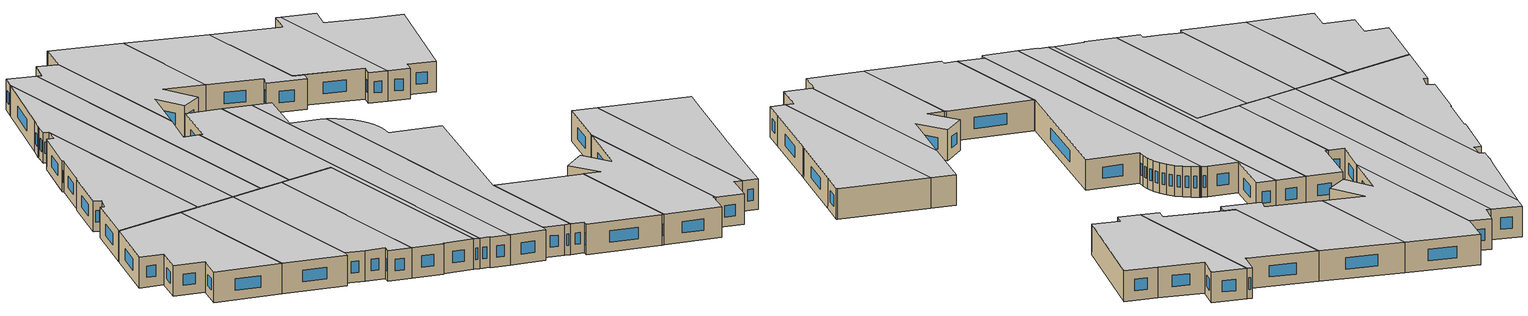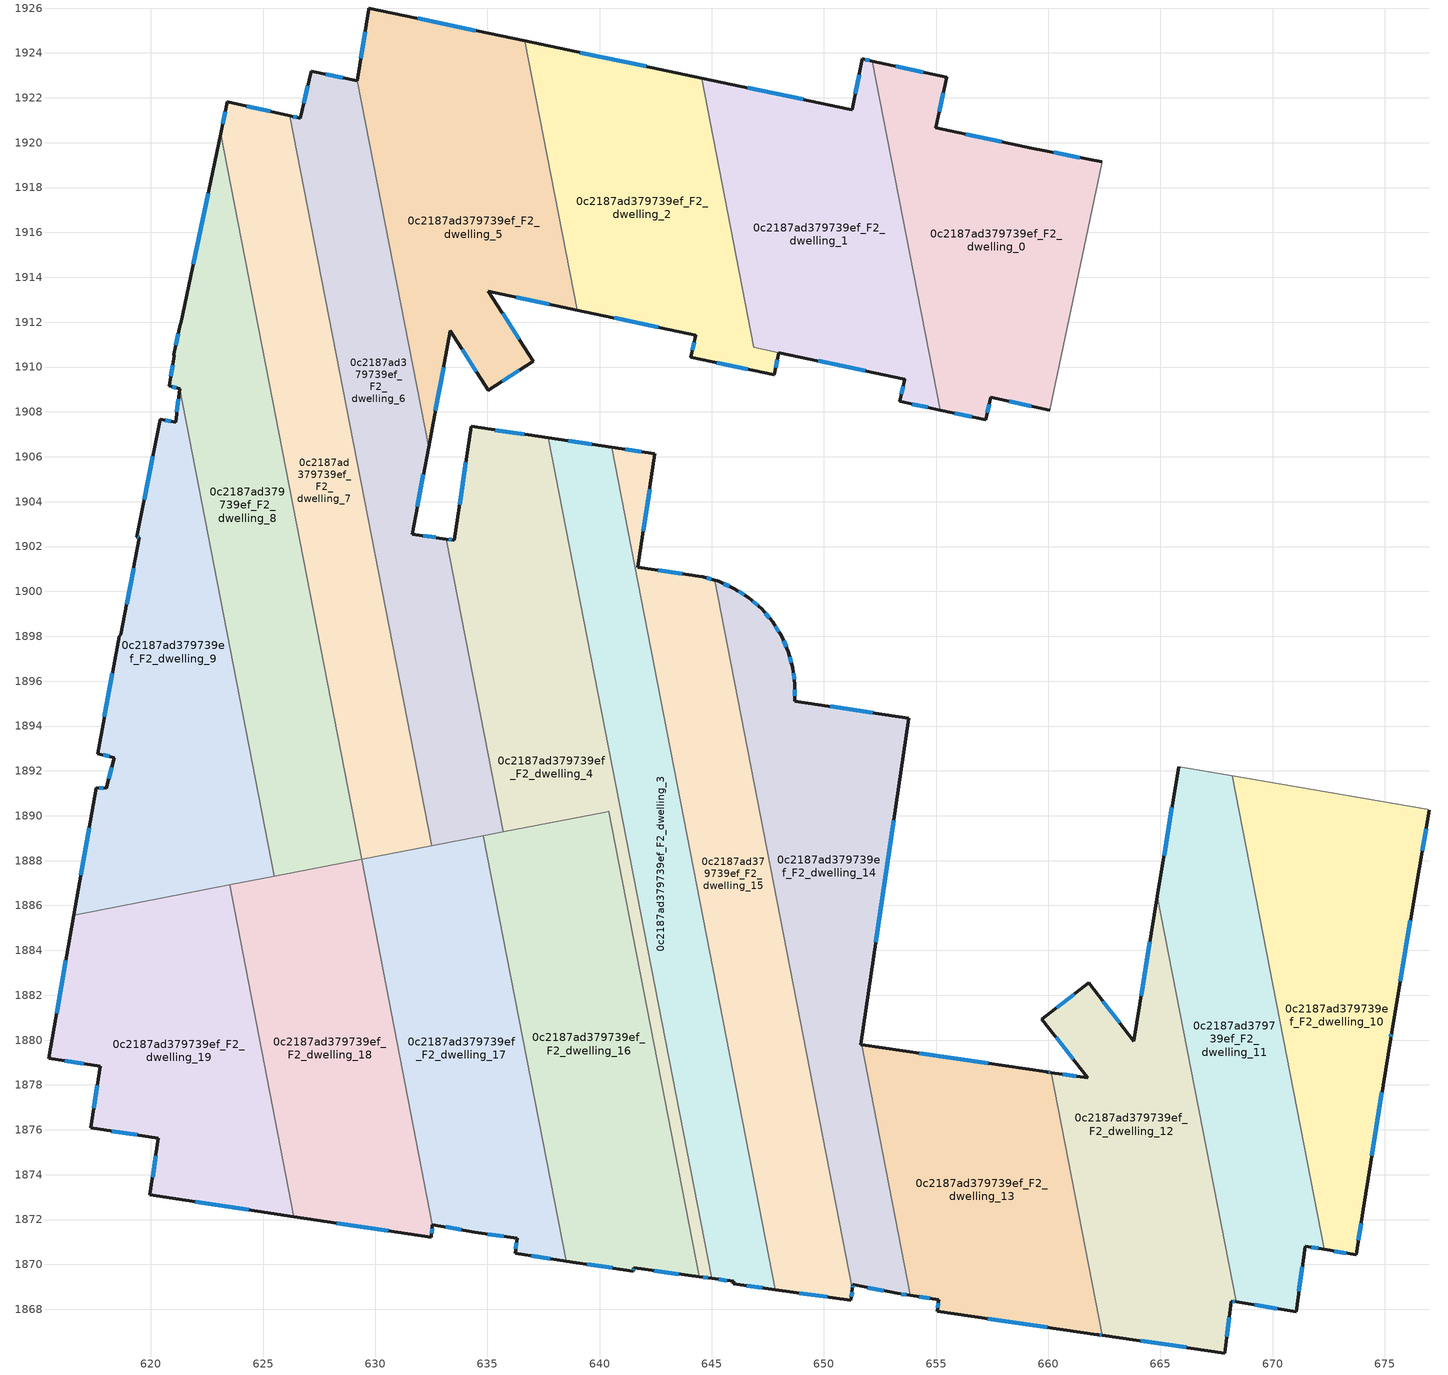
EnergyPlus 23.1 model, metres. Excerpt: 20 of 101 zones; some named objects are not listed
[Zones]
0c2187ad379739ef_F2_dwelling_0
 floor to 0c2187ad379739ef_F1_dwelling_0 (EU_floor_Construction): 662.39,1919.15 662.38,1919.07 660.07,1908.08 657.42,1908.65 657.22,1907.65 655.18,1908.08 652.16,1923.64 655.46,1922.93 654.99,1920.66 659.26,1919.76 z6
 wall outside (EU_wall_Construction): 655.18,1908.08 657.22,1907.65 657.42,1908.65 660.07,1908.08 / 662.39,1919.15 659.26,1919.76 654.99,1920.66 655.46,1922.93 652.16,1923.64 z6:9
 wall adiabatic (EU_wall_Construction): 660.07,1908.08 662.38,1919.07 662.39,1919.15 z6:9
 wall to 0c2187ad379739ef_F2_dwelling_1 (EU_wall_Construction): 652.16,1923.64 655.18,1908.08 z6:9
 window (EU_Window_Construction): 658.25,1908.47 659.24,1908.26 / 657.29,1907.96 657.36,1908.33 / 655.82,1907.95 656.58,1907.79 / 654.43,1923.15 653.2,1923.42 / 655.14,1921.37 655.32,1922.22 / 657.92,1920.04 656.33,1920.38 / 661.41,1919.34 660.24,1919.57 z6.94:8.06
 ceiling to 0c2187ad379739ef_F3_dwelling_0 (EU_floor_Construction): 660.07,1908.08 662.38,1919.07 662.39,1919.15 659.26,1919.76 654.99,1920.66 655.46,1922.93 652.16,1923.64 655.18,1908.08 657.22,1907.65 657.42,1908.65 z9
0c2187ad379739ef_F2_dwelling_1
 floor to 0c2187ad379739ef_F1_dwelling_1 (EU_floor_Construction): 652.16,1923.64 655.18,1908.08 653.38,1908.47 653.59,1909.46 646.88,1910.88 644.55,1922.88 651.14,1921.49 651.25,1921.47 651.26,1921.49 651.71,1923.74 z6
 wall outside (EU_wall_Construction): 647.99,1910.64 653.59,1909.46 653.38,1908.47 655.18,1908.08 / 652.16,1923.64 651.71,1923.74 651.26,1921.49 651.25,1921.47 651.14,1921.49 644.55,1922.88 z6:9
 wall to 0c2187ad379739ef_F2_dwelling_2 (EU_wall_Construction): 646.88,1910.87 647.98,1910.64 / 644.55,1922.88 646.88,1910.88 z6:9
 window (EU_Window_Construction): 653.52,1909.15 653.44,1908.78 / 649.74,1910.27 651.83,1909.83 / 649.07,1921.93 646.61,1922.45 / 651.57,1923.03 651.4,1922.19 / 652.02,1923.67 651.85,1923.71 / 653.94,1908.35 654.62,1908.2 z6.94:8.06
 ceiling to 0c2187ad379739ef_F3_dwelling_1 (EU_floor_Construction): 655.18,1908.08 652.16,1923.64 651.71,1923.74 651.26,1921.49 651.25,1921.47 651.14,1921.49 644.55,1922.88 646.88,1910.88 653.59,1909.46 653.38,1908.47 z9
0c2187ad379739ef_F2_dwelling_10
 floor to 0c2187ad379739ef_F1_dwelling_10 (EU_floor_Construction): 676.88,1890.3 676.98,1890.24 676.53,1887.63 675.3,1880.34 675.25,1880.06 674.04,1872.47 673.73,1870.43 672.3,1870.67 668.2,1891.78 z6
 wall outside (EU_wall_Construction): 672.3,1870.67 673.73,1870.43 674.04,1872.47 675.25,1880.06 675.3,1880.34 676.53,1887.63 676.98,1890.24 z6:9
 wall to 0c2187ad379739ef_F2_dwelling_11 (EU_wall_Construction): 668.2,1891.78 672.3,1870.67 z6:9
 wall adiabatic (EU_wall_Construction): 676.98,1890.24 676.88,1890.3 668.2,1891.78 z6:9
 window (EU_Window_Construction): 675.69,1882.63 676.14,1885.35 / 675.27,1880.15 675.29,1880.25 / 674.42,1874.85 674.87,1877.68 / 673.83,1871.07 673.94,1871.83 / 672.75,1870.6 673.28,1870.51 / 676.67,1888.45 676.84,1889.42 z6.94:8.06
 ceiling to 0c2187ad379739ef_F3_dwelling_10 (EU_floor_Construction): 673.73,1870.43 674.04,1872.47 675.25,1880.06 675.3,1880.34 676.53,1887.63 676.98,1890.24 676.88,1890.3 668.2,1891.78 672.3,1870.67 z9
0c2187ad379739ef_F2_dwelling_11
 floor to 0c2187ad379739ef_F1_dwelling_11 (EU_floor_Construction): 668.2,1891.78 672.3,1870.67 671.46,1870.82 671.04,1867.9 668.37,1868.33 664.86,1886.41 665.81,1892.19 z6
 wall outside (EU_wall_Construction): 668.37,1868.33 671.04,1867.9 671.46,1870.82 672.3,1870.67 / 665.81,1892.19 664.86,1886.41 z6:9
 wall adiabatic (EU_wall_Construction): 668.2,1891.78 665.81,1892.19 z6:9
 wall to 0c2187ad379739ef_F2_dwelling_12 (EU_wall_Construction): 664.86,1886.41 668.37,1868.33 z6:9
 window (EU_Window_Construction): 671.72,1870.77 672.04,1870.72 / 671.17,1868.81 671.33,1869.9 / 669.21,1868.2 670.2,1868.03 / 665.51,1890.38 665.16,1888.23 z6.94:8.06
 ceiling to 0c2187ad379739ef_F3_dwelling_11 (EU_floor_Construction): 671.04,1867.9 671.46,1870.82 672.3,1870.67 668.2,1891.78 665.81,1892.19 664.86,1886.41 668.37,1868.33 z9
0c2187ad379739ef_F2_dwelling_12
 floor to 0c2187ad379739ef_F1_dwelling_12 (EU_floor_Construction): 664.86,1886.41 668.37,1868.33 668.16,1868.37 667.86,1866.05 662.4,1866.84 660.12,1878.55 661.75,1878.32 659.72,1880.94 661.8,1882.55 663.8,1879.95 z6
 wall outside (EU_wall_Construction): 664.86,1886.41 663.8,1879.95 661.8,1882.55 659.72,1880.94 661.75,1878.32 660.12,1878.55 / 662.4,1866.84 667.86,1866.05 668.16,1868.37 668.37,1868.33 z6:9
 wall to 0c2187ad379739ef_F2_dwelling_13 (EU_wall_Construction): 660.12,1878.55 662.4,1866.84 z6:9
 window (EU_Window_Construction): 660.35,1880.12 661.11,1879.14 / 661.15,1882.04 660.37,1881.44 / 663.17,1880.76 662.43,1881.73 / 664.53,1884.39 664.13,1881.98 / 668.23,1868.36 668.31,1868.34 / 667.96,1866.78 668.07,1867.64 / 664.11,1866.6 666.15,1866.3 / 661.24,1878.39 660.63,1878.48 z6.94:8.06
 ceiling to 0c2187ad379739ef_F3_dwelling_12 (EU_floor_Construction): 667.86,1866.05 668.16,1868.37 668.37,1868.33 664.86,1886.41 663.8,1879.95 661.8,1882.55 659.72,1880.94 661.75,1878.32 660.12,1878.55 662.4,1866.84 z9
0c2187ad379739ef_F2_dwelling_13
 floor to 0c2187ad379739ef_F1_dwelling_13 (EU_floor_Construction): 660.12,1878.55 662.4,1866.84 662.24,1866.87 662.19,1866.88 655.05,1867.91 655.12,1868.42 653.84,1868.62 651.68,1879.79 659.91,1878.58 659.97,1878.58 z6
 wall outside (EU_wall_Construction): 660.12,1878.55 659.97,1878.58 659.91,1878.58 651.68,1879.79 / 653.84,1868.62 655.12,1868.42 655.05,1867.91 662.19,1866.88 662.24,1866.87 662.4,1866.84 z6:9
 wall to 0c2187ad379739ef_F2_dwelling_14 (EU_wall_Construction): 651.68,1879.79 653.84,1868.62 z6:9
 window (EU_Window_Construction): 657.33,1878.96 654.26,1879.41 / 660.07,1878.56 660.02,1878.57 / 662.29,1866.86 662.35,1866.85 / 657.29,1867.59 659.95,1867.2 / 655.1,1868.26 655.08,1868.07 / 654.25,1868.56 654.72,1868.48 z6.94:8.06
 ceiling to 0c2187ad379739ef_F3_dwelling_13 (EU_floor_Construction): 662.4,1866.84 660.12,1878.55 659.97,1878.58 659.91,1878.58 651.68,1879.79 653.84,1868.62 655.12,1868.42 655.05,1867.91 662.19,1866.88 662.24,1866.87 z9
0c2187ad379739ef_F2_dwelling_14
 floor to 0c2187ad379739ef_F1_dwelling_14 (EU_floor_Construction): 653.77,1894.35 651.64,1879.8 651.68,1879.79 653.84,1868.62 653.27,1868.71 651.34,1869.09 651.29,1869.09 651.27,1868.93 645.14,1900.5 645.25,1900.47 645.32,1900.45 646,1900.13 646.64,1899.71 647.22,1899.22 647.71,1898.64 648.11,1898 648.41,1897.32 648.61,1896.59 648.71,1895.86 648.7,1895.11 z6
 wall outside (EU_wall_Construction): 651.68,1879.79 651.64,1879.8 653.77,1894.35 648.7,1895.11 648.71,1895.86 648.61,1896.59 648.41,1897.32 648.11,1898 647.71,1898.64 647.22,1899.22 646.64,1899.71 646,1900.13 645.32,1900.45 645.25,1900.47 645.14,1900.5 / 651.27,1868.93 651.29,1869.09 651.34,1869.09 653.27,1868.71 653.84,1868.62 z6:9
 wall to 0c2187ad379739ef_F2_dwelling_15 (EU_wall_Construction): 645.14,1900.5 651.27,1868.93 z6:9
 window (EU_Window_Construction): 647.04,1899.37 646.82,1899.56 / 647.56,1898.82 647.37,1899.04 / 647.99,1898.2 647.84,1898.44 / 648.32,1897.54 648.21,1897.79 / 648.55,1896.82 648.48,1897.09 / 648.68,1896.09 648.64,1896.36 / 648.7,1895.34 648.71,1895.62 / 652.18,1894.59 650.29,1894.87 / 652.31,1884.36 653.1,1889.79 / 653.45,1868.68 653.66,1868.65 / 651.95,1868.97 652.67,1868.83 / 651.28,1868.98 651.29,1869.04 / 645.79,1900.23 645.53,1900.35 / 646.44,1899.84 646.2,1900 z6.94:8.06
 ceiling to 0c2187ad379739ef_F3_dwelling_14 (EU_floor_Construction): 653.84,1868.62 651.68,1879.79 651.64,1879.8 653.77,1894.35 648.7,1895.11 648.71,1895.86 648.61,1896.59 648.41,1897.32 648.11,1898 647.71,1898.64 647.22,1899.22 646.64,1899.71 646,1900.13 645.32,1900.45 645.25,1900.47 645.14,1900.5 651.27,1868.93 651.29,1869.09 651.34,1869.09 653.27,1868.71 z9
0c2187ad379739ef_F2_dwelling_15
 floor to 0c2187ad379739ef_F1_dwelling_15 (EU_floor_Construction): 645.14,1900.5 651.27,1868.93 651.2,1868.4 647.84,1868.87 640.54,1906.43 642.46,1906.15 641.71,1901.08 644.58,1900.65 644.6,1900.65 z6
 wall outside (EU_wall_Construction): 647.84,1868.87 651.2,1868.4 651.27,1868.93 / 645.14,1900.5 644.6,1900.65 644.58,1900.65 641.71,1901.08 642.46,1906.15 640.54,1906.43 z6:9
 wall to 0c2187ad379739ef_F2_dwelling_3 (EU_wall_Construction): 640.54,1906.43 647.84,1868.87 z6:9
 window (EU_Window_Construction): 648.89,1868.72 650.15,1868.55 / 641.86,1906.24 641.14,1906.34 / 641.94,1902.67 642.22,1904.56 / 643.68,1900.79 642.61,1900.95 / 644.97,1900.55 644.77,1900.6 / 651.23,1868.57 651.25,1868.76 z6.94:8.06
 ceiling to 0c2187ad379739ef_F3_dwelling_15 (EU_floor_Construction): 651.2,1868.4 651.27,1868.93 645.14,1900.5 644.6,1900.65 644.58,1900.65 641.71,1901.08 642.46,1906.15 640.54,1906.43 647.84,1868.87 z9
0c2187ad379739ef_F2_dwelling_16
 floor to 0c2187ad379739ef_F1_dwelling_16 (EU_floor_Construction): 640.41,1890.2 644.44,1869.45 641.52,1869.84 641.5,1869.7 638.5,1870.15 634.82,1889.11 z6
 wall outside (EU_wall_Construction): 638.5,1870.15 641.5,1869.7 641.52,1869.84 644.44,1869.45 z6:9
 wall to 0c2187ad379739ef_F2_dwelling_4 (EU_wall_Construction): 644.44,1869.45 640.41,1890.2 640.25,1890.17 635.7,1889.29 z6:9
 wall to 0c2187ad379739ef_F2_dwelling_17 (EU_wall_Construction): 634.82,1889.11 638.5,1870.15 z6:9
 wall to 0c2187ad379739ef_F2_dwelling_6 (EU_wall_Construction): 635.7,1889.29 634.82,1889.11 z6:9
 window (EU_Window_Construction): 642.44,1869.72 643.53,1869.57 / 641.51,1869.75 641.52,1869.8 / 639.44,1870.01 640.56,1869.84 z6.94:8.06
 ceiling to 0c2187ad379739ef_F3_dwelling_16 (EU_floor_Construction): 644.44,1869.45 640.41,1890.2 634.82,1889.11 638.5,1870.15 641.5,1869.7 641.52,1869.84 z9
0c2187ad379739ef_F2_dwelling_17
 floor to 0c2187ad379739ef_F1_dwelling_17 (EU_floor_Construction): 634.82,1889.11 638.5,1870.15 636.23,1870.49 636.32,1871.17 634.42,1871.44 632.55,1871.78 629.39,1888.06 z6
 wall outside (EU_wall_Construction): 632.55,1871.78 634.42,1871.44 636.32,1871.17 636.23,1870.49 638.5,1870.15 z6:9
 wall to 0c2187ad379739ef_F2_dwelling_18 (EU_wall_Construction): 629.39,1888.06 632.55,1871.78 z6:9
 wall to 0c2187ad379739ef_F2_dwelling_7 (EU_wall_Construction): 632.51,1888.67 629.39,1888.06 z6:9
 wall to 0c2187ad379739ef_F2_dwelling_6 (EU_wall_Construction): 634.82,1889.11 632.51,1888.67 z6:9
 window (EU_Window_Construction): 635.02,1871.36 635.72,1871.26 / 633.14,1871.67 633.84,1871.55 / 636.94,1870.39 637.79,1870.26 / 636.29,1870.96 636.26,1870.71 z6.94:8.06
 ceiling to 0c2187ad379739ef_F3_dwelling_17 (EU_floor_Construction): 638.5,1870.15 634.82,1889.11 629.39,1888.06 632.55,1871.78 634.42,1871.44 636.32,1871.17 636.23,1870.49 z9
0c2187ad379739ef_F2_dwelling_18
 floor to 0c2187ad379739ef_F1_dwelling_18 (EU_floor_Construction): 629.39,1888.06 632.55,1871.78 632.49,1871.21 626.38,1872.13 623.51,1886.92 z6
 wall outside (EU_wall_Construction): 626.38,1872.13 632.49,1871.21 632.55,1871.78 z6:9
 wall to 0c2187ad379739ef_F2_dwelling_19 (EU_wall_Construction): 623.51,1886.92 626.38,1872.13 z6:9
 wall to 0c2187ad379739ef_F2_dwelling_8 (EU_wall_Construction): 629.39,1888.06 625.5,1887.3 z6:9
 wall to 0c2187ad379739ef_F2_dwelling_9 (EU_wall_Construction): 625.5,1887.3 623.51,1886.92 z6:9
 window (EU_Window_Construction): 628.29,1871.84 630.57,1871.5 / 632.51,1871.39 632.53,1871.6 z6.94:8.06
 ceiling to 0c2187ad379739ef_F3_dwelling_18 (EU_floor_Construction): 632.49,1871.21 632.55,1871.78 629.39,1888.06 623.51,1886.92 626.38,1872.13 z9
0c2187ad379739ef_F2_dwelling_19
 floor to 0c2187ad379739ef_F1_dwelling_19 (EU_floor_Construction): 623.51,1886.92 626.38,1872.13 619.95,1873.1 620.33,1875.63 617.32,1876.09 617.73,1878.84 615.44,1879.19 616.56,1885.57 z6
 wall outside (EU_wall_Construction): 616.56,1885.57 615.44,1879.19 617.73,1878.84 617.32,1876.09 620.33,1875.63 619.95,1873.1 626.38,1872.13 z6:9
 wall to 0c2187ad379739ef_F2_dwelling_9 (EU_wall_Construction): 623.51,1886.92 616.56,1885.57 z6:9
 window (EU_Window_Construction): 621.97,1872.8 624.36,1872.44 / 620.21,1874.84 620.07,1873.9 / 618.26,1875.95 619.39,1875.78 / 617.6,1877.98 617.45,1876.95 / 616.16,1879.08 617.02,1878.95 / 616.21,1883.57 615.79,1881.19 z6.94:8.06
 ceiling to 0c2187ad379739ef_F3_dwelling_19 (EU_floor_Construction): 626.38,1872.13 623.51,1886.92 616.56,1885.57 615.44,1879.19 617.73,1878.84 617.32,1876.09 620.33,1875.63 619.95,1873.1 z9
0c2187ad379739ef_F2_dwelling_2
 floor to 0c2187ad379739ef_F1_dwelling_2 (EU_floor_Construction): 644.55,1922.88 646.88,1910.87 647.98,1910.64 647.78,1909.65 644.06,1910.43 644.28,1911.43 639,1912.54 636.67,1924.54 z6
 wall outside (EU_wall_Construction): 639,1912.54 644.28,1911.43 644.06,1910.43 647.78,1909.65 647.98,1910.64 / 644.55,1922.88 636.67,1924.54 z6:9
 wall to 0c2187ad379739ef_F2_dwelling_5 (EU_wall_Construction): 636.67,1924.54 639,1912.54 z6:9
 window (EU_Window_Construction): 647.84,1909.96 647.92,1910.33 / 645.23,1910.19 646.61,1909.89 / 644.21,1911.12 644.13,1910.74 / 640.65,1912.19 642.62,1911.78 / 642.08,1923.4 639.14,1924.02 z6.94:8.06
 ceiling to 0c2187ad379739ef_F3_dwelling_2 (EU_floor_Construction): 647.78,1909.65 647.98,1910.64 646.88,1910.87 644.55,1922.88 636.67,1924.54 639,1912.54 644.28,1911.43 644.06,1910.43 z9
0c2187ad379739ef_F2_dwelling_3
 floor to 0c2187ad379739ef_F1_dwelling_3 (EU_floor_Construction): 640.54,1906.43 647.84,1868.87 645.96,1869.13 645.97,1869.24 645,1869.37 637.72,1906.85 z6
 wall outside (EU_wall_Construction): 645,1869.37 645.97,1869.24 645.96,1869.13 647.84,1868.87 / 640.54,1906.43 637.72,1906.85 z6:9
 wall to 0c2187ad379739ef_F2_dwelling_4 (EU_wall_Construction): 637.72,1906.85 645,1869.37 z6:9
 window (EU_Window_Construction): 645.3,1869.33 645.67,1869.28 / 639.66,1906.56 638.6,1906.72 / 646.55,1869.05 647.25,1868.95 z6.94:8.06
 ceiling to 0c2187ad379739ef_F3_dwelling_3 (EU_floor_Construction): 647.84,1868.87 640.54,1906.43 637.72,1906.85 645,1869.37 645.97,1869.24 645.96,1869.13 z9
0c2187ad379739ef_F2_dwelling_4
 floor to 0c2187ad379739ef_F1_dwelling_4 (EU_floor_Construction): 637.72,1906.85 645,1869.37 644.44,1869.45 640.41,1890.2 640.24,1890.17 635.7,1889.29 633.17,1902.33 633.53,1902.28 634.27,1907.35 z6
 wall outside (EU_wall_Construction): 637.72,1906.85 634.27,1907.35 633.53,1902.28 633.17,1902.33 / 644.44,1869.45 645,1869.37 z6:9
 wall to 0c2187ad379739ef_F2_dwelling_6 (EU_wall_Construction): 633.17,1902.33 635.7,1889.29 z6:9
 window (EU_Window_Construction): 633.42,1902.3 633.28,1902.32 / 634.04,1905.76 633.76,1903.87 / 636.64,1907.01 635.35,1907.19 / 644.62,1869.43 644.82,1869.4 z6.94:8.06
 ceiling to 0c2187ad379739ef_F3_dwelling_4 (EU_floor_Construction): 645,1869.37 637.72,1906.85 634.27,1907.35 633.53,1902.28 633.17,1902.33 635.7,1889.29 640.24,1890.17 640.41,1890.2 644.44,1869.45 z9
0c2187ad379739ef_F2_dwelling_5
 floor to 0c2187ad379739ef_F1_dwelling_5 (EU_floor_Construction): 636.67,1924.54 639,1912.54 635.05,1913.38 637.05,1910.26 635.04,1908.97 633.35,1911.62 632.38,1906.42 629.2,1922.76 629.71,1925.95 629.7,1926 z6
 wall outside (EU_wall_Construction): 632.38,1906.42 633.35,1911.62 635.04,1908.97 637.05,1910.26 635.05,1913.38 639,1912.54 / 636.67,1924.54 629.7,1926 629.71,1925.95 629.2,1922.76 z6:9
 wall to 0c2187ad379739ef_F2_dwelling_6 (EU_wall_Construction): 629.2,1922.76 632.38,1906.42 z6:9
 window (EU_Window_Construction): 633.88,1910.79 634.51,1909.8 / 632.68,1908.05 633.04,1909.99 / 629.55,1924.95 629.36,1923.76 / 634.48,1925 631.89,1925.55 / 636.28,1913.11 637.76,1912.8 / 636.42,1911.24 635.67,1912.4 / 635.67,1909.37 636.42,1909.86 z6.94:8.06
 ceiling to 0c2187ad379739ef_F3_dwelling_5 (EU_floor_Construction): 637.05,1910.26 635.05,1913.38 639,1912.54 636.67,1924.54 629.7,1926 629.71,1925.95 629.2,1922.76 632.38,1906.42 633.35,1911.62 635.04,1908.97 z9
0c2187ad379739ef_F2_dwelling_6
 floor to 0c2187ad379739ef_F1_dwelling_6 (EU_floor_Construction): 629.2,1922.76 632.38,1906.42 631.65,1902.56 633.17,1902.33 635.7,1889.29 632.51,1888.67 626.2,1921.2 626.65,1921.1 627.16,1923.19 z6
 wall outside (EU_wall_Construction): 629.2,1922.76 627.16,1923.19 626.65,1921.1 626.2,1921.2 / 633.17,1902.33 631.65,1902.56 632.38,1906.42 z6:9
 wall to 0c2187ad379739ef_F2_dwelling_7 (EU_wall_Construction): 626.2,1921.2 632.51,1888.67 z6:9
 window (EU_Window_Construction): 627,1922.53 626.81,1921.75 / 628.56,1922.9 627.8,1923.05 / 631.88,1903.77 632.15,1905.21 / 632.7,1902.4 632.13,1902.49 / 626.51,1921.13 626.34,1921.17 z6.94:8.06
 ceiling to 0c2187ad379739ef_F3_dwelling_6 (EU_floor_Construction): 635.7,1889.29 633.17,1902.33 631.65,1902.56 632.38,1906.42 629.2,1922.76 627.16,1923.19 626.65,1921.1 626.2,1921.2 632.51,1888.67 z9
0c2187ad379739ef_F2_dwelling_7
 floor to 0c2187ad379739ef_F1_dwelling_7 (EU_floor_Construction): 626.2,1921.2 632.51,1888.67 629.39,1888.06 623.11,1920.4 623.4,1921.82 z6
 wall outside (EU_wall_Construction): 626.2,1921.2 623.4,1921.82 623.11,1920.4 z6:9
 wall to 0c2187ad379739ef_F2_dwelling_8 (EU_wall_Construction): 623.11,1920.4 629.39,1888.06 z6:9
 window (EU_Window_Construction): 623.31,1921.37 623.2,1920.84 / 625.32,1921.39 624.28,1921.62 z6.94:8.06
 ceiling to 0c2187ad379739ef_F3_dwelling_7 (EU_floor_Construction): 632.51,1888.67 626.2,1921.2 623.4,1921.82 623.11,1920.4 629.39,1888.06 z9
0c2187ad379739ef_F2_dwelling_8
 floor to 0c2187ad379739ef_F1_dwelling_8 (EU_floor_Construction): 623.11,1920.4 629.39,1888.06 625.5,1887.3 621.28,1909.03 620.81,1909.17 621.04,1910.5 621.02,1910.55 621.31,1911.9 621.32,1911.93 z6
 wall outside (EU_wall_Construction): 623.11,1920.4 621.32,1911.93 621.31,1911.9 621.02,1910.55 621.04,1910.5 620.81,1909.17 621.28,1909.03 z6:9
 wall to 0c2187ad379739ef_F2_dwelling_9 (EU_wall_Construction): 621.28,1909.03 625.5,1887.3 z6:9
 window (EU_Window_Construction): 622.55,1917.74 621.88,1914.59 / 620.96,1909.13 621.13,1909.07 / 620.97,1910.09 620.89,1909.59 / 621.22,1911.48 621.11,1910.97 z6.94:8.06
 ceiling to 0c2187ad379739ef_F3_dwelling_8 (EU_floor_Construction): 629.39,1888.06 623.11,1920.4 621.32,1911.93 621.31,1911.9 621.02,1910.55 621.04,1910.5 620.81,1909.17 621.28,1909.03 625.5,1887.3 z9
0c2187ad379739ef_F2_dwelling_9
 floor to 0c2187ad379739ef_F1_dwelling_9 (EU_floor_Construction): 621.28,1909.03 625.5,1887.3 616.56,1885.57 617.55,1891.25 618.01,1891.23 618.38,1892.59 617.63,1892.77 618.58,1898 618.66,1898.06 619.49,1902.39 619.37,1902.44 620.42,1907.67 621.11,1907.55 z6
 wall outside (EU_wall_Construction): 621.28,1909.03 621.11,1907.55 620.42,1907.67 619.37,1902.44 619.49,1902.39 618.66,1898.06 618.58,1898 617.63,1892.77 618.38,1892.59 618.01,1891.23 617.55,1891.25 616.56,1885.57 z6:9
 window (EU_Window_Construction): 618.28,1896.36 617.93,1894.41 / 619.23,1901.03 618.92,1899.42 / 619.41,1902.43 619.45,1902.41 / 620.09,1906.03 619.7,1904.08 / 620.89,1907.59 620.64,1907.63 / 621.22,1908.56 621.16,1908.01 / 617.24,1889.47 616.87,1887.35 / 617.87,1891.24 617.7,1891.24 / 618.26,1892.17 618.12,1891.66 / 617.87,1892.71 618.14,1892.65 z6.94:8.06
 ceiling to 0c2187ad379739ef_F3_dwelling_9 (EU_floor_Construction): 625.5,1887.3 621.28,1909.03 621.11,1907.55 620.42,1907.67 619.37,1902.44 619.49,1902.39 618.66,1898.06 618.58,1898 617.63,1892.77 618.38,1892.59 618.01,1891.23 617.55,1891.25 616.56,1885.57 z9
[Building]
EU S2 Campaign: North Axis=0; Terrain=City; Solar Distribution=FullExterior
[Site:Location]
Vienna: Latitude=48; Longitude=16.5; Time Zone=1; Elevation=183
[SizingPeriod:WeatherFileDays]
AnnualSizingPeriod: Begin Month=1; Begin Day of Month=1; End Month=12; End Day of Month=31; Day of Week for Start Day=Monday; Use Weather File Daylight Saving Period=No; Use Weather File Rain and Snow Indicators=No
[MATERIAL]
EU_InternalMass_Material: Roughness=MediumRough; Thickness=0.1; Conductivity=1; Density=1800; Specific Heat=900; Thermal Absorptance=0.9; Solar Absorptance=0.7; Visible Absorptance=0.7
[MATERIAL:NOMASS] Roughness=MediumRough; Thermal Absorptance=0.9; Solar Absorptance=0.7; Visible Absorptance=0.7
Name | Thermal Resistance
EU_wall_NoMass | 0.914258
EU_floor_NoMass | 1.09711
[WINDOWMATERIAL:SIMPLEGLAZINGSYSTEM]
EU_Window_SimpleGlazing: UFactor=2.09642; Solar Heat Gain Coefficient=0.65; Visible Transmittance=0.65
[CONSTRUCTION]
EU_wall_Construction: EU_wall_NoMass
EU_floor_Construction: EU_floor_NoMass
EU_Window_Construction: EU_Window_SimpleGlazing
EU_InternalMass_Construction: EU_InternalMass_Material
[ZONE] Type=1; Multiplier=1; Ceiling Height=autocalculate; Floor Area=autocalculate; Part of Total Floor Area=Yes
Name | Volume
0c2187ad379739ef_F2_dwelling_0 | 283.478
0c2187ad379739ef_F2_dwelling_1 | 291.034
0c2187ad379739ef_F2_dwelling_10 | 310.802
0c2187ad379739ef_F2_dwelling_11 | 286.964
0c2187ad379739ef_F2_dwelling_12 | 286.286
0c2187ad379739ef_F2_dwelling_13 | 286.643
0c2187ad379739ef_F2_dwelling_14 | 345.364
0c2187ad379739ef_F2_dwelling_15 | 348.831
0c2187ad379739ef_F2_dwelling_16 | 345.777
0c2187ad379739ef_F2_dwelling_17 | 296.875
0c2187ad379739ef_F2_dwelling_18 | 289.691
0c2187ad379739ef_F2_dwelling_19 | 310.811
0c2187ad379739ef_F2_dwelling_2 | 283.622
0c2187ad379739ef_F2_dwelling_3 | 308.72
0c2187ad379739ef_F2_dwelling_4 | 298.505
0c2187ad379739ef_F2_dwelling_5 | 336.044
0c2187ad379739ef_F2_dwelling_6 | 324.014
0c2187ad379739ef_F2_dwelling_7 | 322.033
0c2187ad379739ef_F2_dwelling_8 | 336.841
0c2187ad379739ef_F2_dwelling_9 | 323.27
[INTERNALMASS] Construction=EU_InternalMass_Construction
Name | Zone or ZoneList | Surface Area
0c2187ad379739ef_F2_dwelling_0_EU_InternalMass | 0c2187ad379739ef_F2_dwelling_0 | 94.491
0c2187ad379739ef_F2_dwelling_1_EU_InternalMass | 0c2187ad379739ef_F2_dwelling_1 | 97.0265
0c2187ad379739ef_F2_dwelling_2_EU_InternalMass | 0c2187ad379739ef_F2_dwelling_2 | 94.5359
0c2187ad379739ef_F2_dwelling_3_EU_InternalMass | 0c2187ad379739ef_F2_dwelling_3 | 102.909
0c2187ad379739ef_F2_dwelling_4_EU_InternalMass | 0c2187ad379739ef_F2_dwelling_4 | 99.5194
0c2187ad379739ef_F2_dwelling_5_EU_InternalMass | 0c2187ad379739ef_F2_dwelling_5 | 112.025
0c2187ad379739ef_F2_dwelling_6_EU_InternalMass | 0c2187ad379739ef_F2_dwelling_6 | 107.994
0c2187ad379739ef_F2_dwelling_7_EU_InternalMass | 0c2187ad379739ef_F2_dwelling_7 | 107.357
0c2187ad379739ef_F2_dwelling_8_EU_InternalMass | 0c2187ad379739ef_F2_dwelling_8 | 112.28
0c2187ad379739ef_F2_dwelling_9_EU_InternalMass | 0c2187ad379739ef_F2_dwelling_9 | 107.757
0c2187ad379739ef_F2_dwelling_10_EU_InternalMass | 0c2187ad379739ef_F2_dwelling_10 | 103.601
0c2187ad379739ef_F2_dwelling_11_EU_InternalMass | 0c2187ad379739ef_F2_dwelling_11 | 95.6495
0c2187ad379739ef_F2_dwelling_12_EU_InternalMass | 0c2187ad379739ef_F2_dwelling_12 | 95.4299
0c2187ad379739ef_F2_dwelling_13_EU_InternalMass | 0c2187ad379739ef_F2_dwelling_13 | 95.5499
0c2187ad379739ef_F2_dwelling_14_EU_InternalMass | 0c2187ad379739ef_F2_dwelling_14 | 115.104
0c2187ad379739ef_F2_dwelling_15_EU_InternalMass | 0c2187ad379739ef_F2_dwelling_15 | 116.276
0c2187ad379739ef_F2_dwelling_16_EU_InternalMass | 0c2187ad379739ef_F2_dwelling_16 | 115.246
0c2187ad379739ef_F2_dwelling_17_EU_InternalMass | 0c2187ad379739ef_F2_dwelling_17 | 98.967
0c2187ad379739ef_F2_dwelling_18_EU_InternalMass | 0c2187ad379739ef_F2_dwelling_18 | 96.5633
0c2187ad379739ef_F2_dwelling_19_EU_InternalMass | 0c2187ad379739ef_F2_dwelling_19 | 103.604
[OTHEREQUIPMENT] Fuel Type=Electricity; Design Level Calculation Method=Watts/Area; Power per Zone Floor Area=1; Fraction Latent=0; Fraction Radiant=0; Fraction Lost=0; Carbon Dioxide Generation Rate=0; EndUse Subcategory=EU_Step8_InternalGains
Name | Zone or ZoneList or Space or SpaceList | Schedule
EU_Step8_InternalGain_0c2187ad379739ef_F2_dwelling_0_f000 | 0c2187ad379739ef_F2_dwelling_0 | EU_Step8_GainSchedule_0c2187ad379739ef_F2_dwelling_0_f000
EU_Step8_InternalGain_0c2187ad379739ef_F2_dwelling_1_f000 | 0c2187ad379739ef_F2_dwelling_1 | EU_Step8_GainSchedule_0c2187ad379739ef_F2_dwelling_1_f000
EU_Step8_InternalGain_0c2187ad379739ef_F2_dwelling_2_f000 | 0c2187ad379739ef_F2_dwelling_2 | EU_Step8_GainSchedule_0c2187ad379739ef_F2_dwelling_2_f000
EU_Step8_InternalGain_0c2187ad379739ef_F2_dwelling_3_f000 | 0c2187ad379739ef_F2_dwelling_3 | EU_Step8_GainSchedule_0c2187ad379739ef_F2_dwelling_3_f000
EU_Step8_InternalGain_0c2187ad379739ef_F2_dwelling_4_f000 | 0c2187ad379739ef_F2_dwelling_4 | EU_Step8_GainSchedule_0c2187ad379739ef_F2_dwelling_4_f000
EU_Step8_InternalGain_0c2187ad379739ef_F2_dwelling_5_f000 | 0c2187ad379739ef_F2_dwelling_5 | EU_Step8_GainSchedule_0c2187ad379739ef_F2_dwelling_5_f000
EU_Step8_InternalGain_0c2187ad379739ef_F2_dwelling_6_f000 | 0c2187ad379739ef_F2_dwelling_6 | EU_Step8_GainSchedule_0c2187ad379739ef_F2_dwelling_6_f000
EU_Step8_InternalGain_0c2187ad379739ef_F2_dwelling_7_f000 | 0c2187ad379739ef_F2_dwelling_7 | EU_Step8_GainSchedule_0c2187ad379739ef_F2_dwelling_7_f000
EU_Step8_InternalGain_0c2187ad379739ef_F2_dwelling_8_f000 | 0c2187ad379739ef_F2_dwelling_8 | EU_Step8_GainSchedule_0c2187ad379739ef_F2_dwelling_8_f000
EU_Step8_InternalGain_0c2187ad379739ef_F2_dwelling_9_f000 | 0c2187ad379739ef_F2_dwelling_9 | EU_Step8_GainSchedule_0c2187ad379739ef_F2_dwelling_9_f000
EU_Step8_InternalGain_0c2187ad379739ef_F2_dwelling_10_f000 | 0c2187ad379739ef_F2_dwelling_10 | EU_Step8_GainSchedule_0c2187ad379739ef_F2_dwelling_10_f000
EU_Step8_InternalGain_0c2187ad379739ef_F2_dwelling_11_f000 | 0c2187ad379739ef_F2_dwelling_11 | EU_Step8_GainSchedule_0c2187ad379739ef_F2_dwelling_11_f000
EU_Step8_InternalGain_0c2187ad379739ef_F2_dwelling_12_f000 | 0c2187ad379739ef_F2_dwelling_12 | EU_Step8_GainSchedule_0c2187ad379739ef_F2_dwelling_12_f000
EU_Step8_InternalGain_0c2187ad379739ef_F2_dwelling_13_f000 | 0c2187ad379739ef_F2_dwelling_13 | EU_Step8_GainSchedule_0c2187ad379739ef_F2_dwelling_13_f000
EU_Step8_InternalGain_0c2187ad379739ef_F2_dwelling_14_f000 | 0c2187ad379739ef_F2_dwelling_14 | EU_Step8_GainSchedule_0c2187ad379739ef_F2_dwelling_14_f000
EU_Step8_InternalGain_0c2187ad379739ef_F2_dwelling_15_f000 | 0c2187ad379739ef_F2_dwelling_15 | EU_Step8_GainSchedule_0c2187ad379739ef_F2_dwelling_15_f000
EU_Step8_InternalGain_0c2187ad379739ef_F2_dwelling_16_f000 | 0c2187ad379739ef_F2_dwelling_16 | EU_Step8_GainSchedule_0c2187ad379739ef_F2_dwelling_16_f000
EU_Step8_InternalGain_0c2187ad379739ef_F2_dwelling_17_f000 | 0c2187ad379739ef_F2_dwelling_17 | EU_Step8_GainSchedule_0c2187ad379739ef_F2_dwelling_17_f000
EU_Step8_InternalGain_0c2187ad379739ef_F2_dwelling_18_f000 | 0c2187ad379739ef_F2_dwelling_18 | EU_Step8_GainSchedule_0c2187ad379739ef_F2_dwelling_18_f000
EU_Step8_InternalGain_0c2187ad379739ef_F2_dwelling_19_f000 | 0c2187ad379739ef_F2_dwelling_19 | EU_Step8_GainSchedule_0c2187ad379739ef_F2_dwelling_19_f000
[ZONEVENTILATION:DESIGNFLOWRATE] Schedule=EU_AlwaysOn; Design Flow Rate Calculation Method=AirChanges/Hour; Air Changes per Hour=0.546891; Ventilation Type=Natural; Fan Pressure Rise=0; Fan Total Efficiency=1; Constant Term Coefficient=1; Temperature Term Coefficient=0; Velocity Term Coefficient=0; Velocity Squared Term Coefficient=0; Minimum Indoor Temperature=-100; Maximum Indoor Temperature=100; Delta Temperature=-100; Minimum Outdoor Temperature=-100; Maximum Outdoor Temperature=100; Maximum Wind Speed=40
Name | Zone or ZoneList or Space or SpaceList
EU_ConstantAir_0c2187ad379739ef_F2_dwelling_0 | 0c2187ad379739ef_F2_dwelling_0
EU_ConstantAir_0c2187ad379739ef_F2_dwelling_1 | 0c2187ad379739ef_F2_dwelling_1
EU_ConstantAir_0c2187ad379739ef_F2_dwelling_2 | 0c2187ad379739ef_F2_dwelling_2
EU_ConstantAir_0c2187ad379739ef_F2_dwelling_3 | 0c2187ad379739ef_F2_dwelling_3
EU_ConstantAir_0c2187ad379739ef_F2_dwelling_4 | 0c2187ad379739ef_F2_dwelling_4
EU_ConstantAir_0c2187ad379739ef_F2_dwelling_5 | 0c2187ad379739ef_F2_dwelling_5
EU_ConstantAir_0c2187ad379739ef_F2_dwelling_6 | 0c2187ad379739ef_F2_dwelling_6
EU_ConstantAir_0c2187ad379739ef_F2_dwelling_7 | 0c2187ad379739ef_F2_dwelling_7
EU_ConstantAir_0c2187ad379739ef_F2_dwelling_8 | 0c2187ad379739ef_F2_dwelling_8
EU_ConstantAir_0c2187ad379739ef_F2_dwelling_9 | 0c2187ad379739ef_F2_dwelling_9
EU_ConstantAir_0c2187ad379739ef_F2_dwelling_10 | 0c2187ad379739ef_F2_dwelling_10
EU_ConstantAir_0c2187ad379739ef_F2_dwelling_11 | 0c2187ad379739ef_F2_dwelling_11
EU_ConstantAir_0c2187ad379739ef_F2_dwelling_12 | 0c2187ad379739ef_F2_dwelling_12
EU_ConstantAir_0c2187ad379739ef_F2_dwelling_13 | 0c2187ad379739ef_F2_dwelling_13
EU_ConstantAir_0c2187ad379739ef_F2_dwelling_14 | 0c2187ad379739ef_F2_dwelling_14
EU_ConstantAir_0c2187ad379739ef_F2_dwelling_15 | 0c2187ad379739ef_F2_dwelling_15
EU_ConstantAir_0c2187ad379739ef_F2_dwelling_16 | 0c2187ad379739ef_F2_dwelling_16
EU_ConstantAir_0c2187ad379739ef_F2_dwelling_17 | 0c2187ad379739ef_F2_dwelling_17
EU_ConstantAir_0c2187ad379739ef_F2_dwelling_18 | 0c2187ad379739ef_F2_dwelling_18
EU_ConstantAir_0c2187ad379739ef_F2_dwelling_19 | 0c2187ad379739ef_F2_dwelling_19
[HVACTEMPLATE:ZONE:IDEALLOADSAIRSYSTEM] System Availability Schedule=EU_AlwaysOn; Maximum Heating Supply Air Temperature=50; Minimum Cooling Supply Air Temperature=13; Maximum Heating Supply Air Humidity Ratio=0.0156; Minimum Cooling Supply Air Humidity Ratio=0.0077; Heating Limit=NoLimit; Cooling Limit=NoLimit; Heating Availability Schedule=EU_AlwaysOn; Cooling Availability Schedule=EU_CoolingOff; Dehumidification Control Type=ConstantSensibleHeatRatio; Cooling Sensible Heat Ratio=0.7; Dehumidification Setpoint=60; Humidification Control Type=None; Humidification Setpoint=30; Outdoor Air Method=None; Outdoor Air Flow Rate per Person=0.00944; Outdoor Air Flow Rate per Zone Floor Area=0; Outdoor Air Flow Rate per Zone=0; Demand Controlled Ventilation Type=None; Outdoor Air Economizer Type=NoEconomizer; Heat Recovery Type=None; Sensible Heat Recovery Effectiveness=0.7; Latent Heat Recovery Effectiveness=0.65
Name | Template Thermostat
0c2187ad379739ef_F2_dwelling_0 | EU_HeatOnly_0c2187ad379739ef_F2_dwelling_0
0c2187ad379739ef_F2_dwelling_1 | EU_HeatOnly_0c2187ad379739ef_F2_dwelling_1
0c2187ad379739ef_F2_dwelling_2 | EU_HeatOnly_0c2187ad379739ef_F2_dwelling_2
0c2187ad379739ef_F2_dwelling_3 | EU_HeatOnly_0c2187ad379739ef_F2_dwelling_3
0c2187ad379739ef_F2_dwelling_4 | EU_HeatOnly_0c2187ad379739ef_F2_dwelling_4
0c2187ad379739ef_F2_dwelling_5 | EU_HeatOnly_0c2187ad379739ef_F2_dwelling_5
0c2187ad379739ef_F2_dwelling_6 | EU_HeatOnly_0c2187ad379739ef_F2_dwelling_6
0c2187ad379739ef_F2_dwelling_7 | EU_HeatOnly_0c2187ad379739ef_F2_dwelling_7
0c2187ad379739ef_F2_dwelling_8 | EU_HeatOnly_0c2187ad379739ef_F2_dwelling_8
0c2187ad379739ef_F2_dwelling_9 | EU_HeatOnly_0c2187ad379739ef_F2_dwelling_9
0c2187ad379739ef_F2_dwelling_10 | EU_HeatOnly_0c2187ad379739ef_F2_dwelling_10
0c2187ad379739ef_F2_dwelling_11 | EU_HeatOnly_0c2187ad379739ef_F2_dwelling_11
0c2187ad379739ef_F2_dwelling_12 | EU_HeatOnly_0c2187ad379739ef_F2_dwelling_12
0c2187ad379739ef_F2_dwelling_13 | EU_HeatOnly_0c2187ad379739ef_F2_dwelling_13
0c2187ad379739ef_F2_dwelling_14 | EU_HeatOnly_0c2187ad379739ef_F2_dwelling_14
0c2187ad379739ef_F2_dwelling_15 | EU_HeatOnly_0c2187ad379739ef_F2_dwelling_15
0c2187ad379739ef_F2_dwelling_16 | EU_HeatOnly_0c2187ad379739ef_F2_dwelling_16
0c2187ad379739ef_F2_dwelling_17 | EU_HeatOnly_0c2187ad379739ef_F2_dwelling_17
0c2187ad379739ef_F2_dwelling_18 | EU_HeatOnly_0c2187ad379739ef_F2_dwelling_18
0c2187ad379739ef_F2_dwelling_19 | EU_HeatOnly_0c2187ad379739ef_F2_dwelling_19
[SIZING:ZONE] Zone Cooling Design Supply Air Temperature Input Method=SupplyAirTemperature; Zone Cooling Design Supply Air Temperature=13; Zone Heating Design Supply Air Temperature Input Method=SupplyAirTemperature; Zone Heating Design Supply Air Temperature=50; Zone Cooling Design Supply Air Humidity Ratio=0.008; Zone Heating Design Supply Air Humidity Ratio=0.008; Cooling Design Air Flow Method=DesignDay; Cooling Design Air Flow Rate=0; Cooling Minimum Air Flow per Zone Floor Area=0.000762; Cooling Minimum Air Flow=0; Cooling Minimum Air Flow Fraction=0.2; Heating Design Air Flow Method=DesignDay; Heating Design Air Flow Rate=0; Heating Maximum Air Flow per Zone Floor Area=0.002032; Heating Maximum Air Flow=0.141576; Heating Maximum Air Flow Fraction=0.3; Account for Dedicated Outdoor Air System=No; Dedicated Outdoor Air System Control Strategy=NeutralSupplyAir; Dedicated Outdoor Air Low Setpoint Temperature for Design=autosize; Dedicated Outdoor Air High Setpoint Temperature for Design=autosize; Zone Load Sizing Method=Sensible Load Only No Latent Load; Zone Latent Cooling Design Supply Air Humidity Ratio Input Method=HumidityRatioDifference; Zone Cooling Design Supply Air Humidity Ratio Difference=0.005; Zone Latent Heating Design Supply Air Humidity Ratio Input Method=HumidityRatioDifference; Zone Humidification Design Supply Air Humidity Ratio Difference=0.005
0c2187ad379739ef_F2_dwelling_0; 0c2187ad379739ef_F2_dwelling_1; 0c2187ad379739ef_F2_dwelling_2; 0c2187ad379739ef_F2_dwelling_3; 0c2187ad379739ef_F2_dwelling_4; 0c2187ad379739ef_F2_dwelling_5; 0c2187ad379739ef_F2_dwelling_6; 0c2187ad379739ef_F2_dwelling_7; 0c2187ad379739ef_F2_dwelling_8; 0c2187ad379739ef_F2_dwelling_9; 0c2187ad379739ef_F2_dwelling_10; 0c2187ad379739ef_F2_dwelling_11; 0c2187ad379739ef_F2_dwelling_12; 0c2187ad379739ef_F2_dwelling_13; 0c2187ad379739ef_F2_dwelling_14; 0c2187ad379739ef_F2_dwelling_15; 0c2187ad379739ef_F2_dwelling_16; 0c2187ad379739ef_F2_dwelling_17; 0c2187ad379739ef_F2_dwelling_18; 0c2187ad379739ef_F2_dwelling_19
[SCHEDULE:CONSTANT]
Name | Hourly Value
EU_AlwaysOn | 1
EU_CoolingOff | 0
[SCHEDULE:FILE] Column Number=1; Rows to Skip at Top=0; Number of Hours of Data=8760; Column Separator=Comma; Interpolate to Timestep=No; Minutes per Item=60; Adjust Schedule for Daylight Savings=Yes
Name | File
EU_Step8_GainSchedule_0c2187ad379739ef_F2_dwelling_0_f000 | ../../schedules/0c2187ad379739ef/0c2187ad379739ef_F2_dwelling_0_f000_gain.csv
EU_Step8_GainSchedule_0c2187ad379739ef_F2_dwelling_1_f000 | ../../schedules/0c2187ad379739ef/0c2187ad379739ef_F2_dwelling_1_f000_gain.csv
EU_Step8_GainSchedule_0c2187ad379739ef_F2_dwelling_2_f000 | ../../schedules/0c2187ad379739ef/0c2187ad379739ef_F2_dwelling_2_f000_gain.csv
EU_Step8_GainSchedule_0c2187ad379739ef_F2_dwelling_3_f000 | ../../schedules/0c2187ad379739ef/0c2187ad379739ef_F2_dwelling_3_f000_gain.csv
EU_Step8_GainSchedule_0c2187ad379739ef_F2_dwelling_4_f000 | ../../schedules/0c2187ad379739ef/0c2187ad379739ef_F2_dwelling_4_f000_gain.csv
EU_Step8_GainSchedule_0c2187ad379739ef_F2_dwelling_5_f000 | ../../schedules/0c2187ad379739ef/0c2187ad379739ef_F2_dwelling_5_f000_gain.csv
EU_Step8_GainSchedule_0c2187ad379739ef_F2_dwelling_6_f000 | ../../schedules/0c2187ad379739ef/0c2187ad379739ef_F2_dwelling_6_f000_gain.csv
EU_Step8_GainSchedule_0c2187ad379739ef_F2_dwelling_7_f000 | ../../schedules/0c2187ad379739ef/0c2187ad379739ef_F2_dwelling_7_f000_gain.csv
EU_Step8_GainSchedule_0c2187ad379739ef_F2_dwelling_8_f000 | ../../schedules/0c2187ad379739ef/0c2187ad379739ef_F2_dwelling_8_f000_gain.csv
EU_Step8_GainSchedule_0c2187ad379739ef_F2_dwelling_9_f000 | ../../schedules/0c2187ad379739ef/0c2187ad379739ef_F2_dwelling_9_f000_gain.csv
EU_Step8_GainSchedule_0c2187ad379739ef_F2_dwelling_10_f000 | ../../schedules/0c2187ad379739ef/0c2187ad379739ef_F2_dwelling_10_f000_gain.csv
EU_Step8_GainSchedule_0c2187ad379739ef_F2_dwelling_11_f000 | ../../schedules/0c2187ad379739ef/0c2187ad379739ef_F2_dwelling_11_f000_gain.csv
EU_Step8_GainSchedule_0c2187ad379739ef_F2_dwelling_12_f000 | ../../schedules/0c2187ad379739ef/0c2187ad379739ef_F2_dwelling_12_f000_gain.csv
EU_Step8_GainSchedule_0c2187ad379739ef_F2_dwelling_13_f000 | ../../schedules/0c2187ad379739ef/0c2187ad379739ef_F2_dwelling_13_f000_gain.csv
EU_Step8_GainSchedule_0c2187ad379739ef_F2_dwelling_14_f000 | ../../schedules/0c2187ad379739ef/0c2187ad379739ef_F2_dwelling_14_f000_gain.csv
EU_Step8_GainSchedule_0c2187ad379739ef_F2_dwelling_15_f000 | ../../schedules/0c2187ad379739ef/0c2187ad379739ef_F2_dwelling_15_f000_gain.csv
EU_Step8_GainSchedule_0c2187ad379739ef_F2_dwelling_16_f000 | ../../schedules/0c2187ad379739ef/0c2187ad379739ef_F2_dwelling_16_f000_gain.csv
EU_Step8_GainSchedule_0c2187ad379739ef_F2_dwelling_17_f000 | ../../schedules/0c2187ad379739ef/0c2187ad379739ef_F2_dwelling_17_f000_gain.csv
EU_Step8_GainSchedule_0c2187ad379739ef_F2_dwelling_18_f000 | ../../schedules/0c2187ad379739ef/0c2187ad379739ef_F2_dwelling_18_f000_gain.csv
EU_Step8_GainSchedule_0c2187ad379739ef_F2_dwelling_19_f000 | ../../schedules/0c2187ad379739ef/0c2187ad379739ef_F2_dwelling_19_f000_gain.csv
